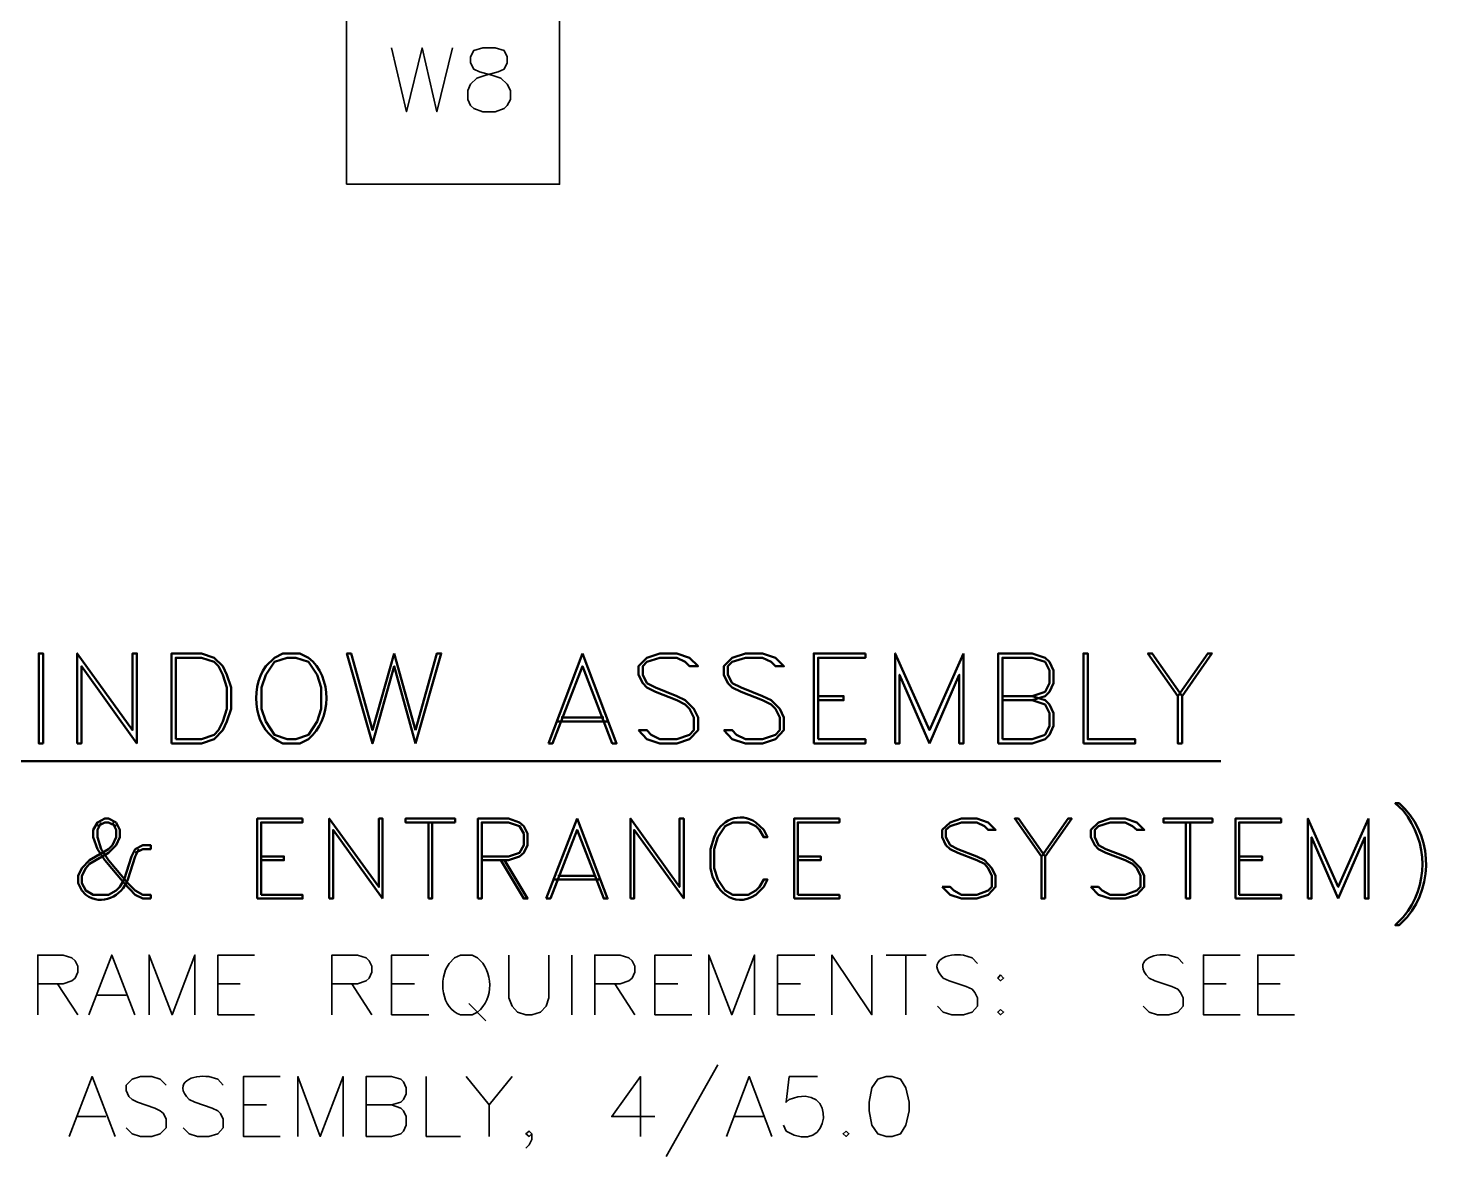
# Model space of a CAD drawing. Header units: inches. Extents: x 5 to 516, y -193 to 129.
# Drawn here: x 271.8 to 280.59, y -67.81 to -60.74 of the extents above; entities that cross this region are included whole.
import ezdxf

# ---------------------------------------------------------------- set-up
doc = ezdxf.new("R2010")
doc.units = ezdxf.units.IN
doc.header["$MEASUREMENT"] = 0
doc.layers.add('PDF3_Geometry', color=7, linetype='Continuous')

msp = doc.modelspace()

# ---------------------------------------------------------------- linework, layer by layer
at = {"layer": 'PDF3_Geometry', "lineweight": 35}
for points in [[(273.7877432, -61.7182275), (273.7877432, -60.3849796), (275.1209911, -60.3849796), (275.1209911, -61.7182275)], [(274.641021, -60.8649497), (274.584358, -60.8816153), (274.5643593, -60.9216127), (274.5643593, -60.958277), (274.584358, -60.9982744), (274.6210223, -61.01494), (274.6976841, -61.0349388), (274.7543471, -61.0549375), (274.7943445, -61.0916018), (274.8143432, -61.1315992), (274.8143432, -61.1882623), (274.7943445, -61.2249266), (274.7743458, -61.2449253), (274.7176828, -61.264924), (274.641021, -61.264924), (274.584358, -61.2449253), (274.5643593, -61.2249266), (274.5476937, -61.1882623), (274.5476937, -61.1315992), (274.5643593, -61.0916018), (274.6043567, -61.0549375), (274.6610197, -61.0349388), (274.7376815, -61.01494), (274.7743458, -60.9982744), (274.7943445, -60.958277), (274.7943445, -60.9216127), (274.7743458, -60.8816153), (274.7176828, -60.8649497)], [(277.8774807, -66.6612428), (277.8608151, -66.6812415), (277.8774807, -66.6979071), (277.8974794, -66.6812415)], [(277.8774807, -66.8778969), (277.8608151, -66.8945625), (277.8774807, -66.9112281), (277.8974794, -66.8945625)], [(277.1641933, -67.2978733), (277.1108634, -67.3145389), (277.0741991, -67.3678688), (277.0575335, -67.457863), (277.0575335, -67.5111929), (277.0741991, -67.6011872), (277.1108634, -67.6545171), (277.1641933, -67.6711827), (277.2008576, -67.6711827), (277.2541876, -67.6545171), (277.2875188, -67.6011872), (277.3075175, -67.5111929), (277.3075175, -67.457863), (277.2875188, -67.3678688), (277.2541876, -67.3145389), (277.2008576, -67.2978733)], [(276.9142094, -67.6378444), (276.8942106, -67.65451), (276.9142094, -67.6711756), (276.930875, -67.65451)]]:
    msp.add_lwpolyline(points, close=True, dxfattribs=at)
for points in [[(274.0710587, -60.8649497), (274.1643861, -61.264924), (274.2610465, -60.8649497), (274.3543739, -61.264924), (274.4510344, -60.8649497)], [(271.8578675, -66.9112268), (271.8578675, -66.5379174), (272.0178572, -66.5379174), (272.0711871, -66.554583), (272.0911859, -66.5745817), (272.1078515, -66.6079129), (272.1078515, -66.6445772), (272.0911859, -66.6812415), (272.0711871, -66.6979071), (272.0178572, -66.7179058), (271.8578675, -66.7179058)], [(272.1778475, -66.9112268), (272.3211717, -66.5379174), (272.4644958, -66.9112268)], [(272.5544883, -66.9112268), (272.5544883, -66.5379174), (272.6978124, -66.9112268), (272.8411366, -66.5379174), (272.8411366, -66.9112268)], [(273.2144471, -66.9112268), (272.9844619, -66.9112268), (272.9844619, -66.5379174), (273.2144471, -66.5379174)], [(273.6977493, -66.9112268), (273.6977493, -66.5379174), (273.857739, -66.5379174), (273.9110689, -66.554583), (273.9310676, -66.5745817), (273.9477332, -66.6079129), (273.9477332, -66.6445772), (273.9310676, -66.6812415), (273.9110689, -66.6979071), (273.857739, -66.7179058), (273.6977493, -66.7179058)], [(274.3043771, -66.9112268), (274.0710587, -66.9112268), (274.0710587, -66.5379174), (274.3043771, -66.5379174)], [(274.6076904, -66.5545846), (274.5743592, -66.537919), (274.5010306, -66.537919), (274.4643663, -66.5545846), (274.4310351, -66.5912489)], [(274.804344, -66.537919), (274.804344, -66.8045686), (274.8243427, -66.8578985), (274.8576739, -66.8945628), (274.9110038, -66.9112284), (274.9476682, -66.9112284), (275.0009981, -66.8945628), (275.0376624, -66.8578985), (275.054328, -66.8045686), (275.054328, -66.537919)], [(275.1976531, -66.537919), (275.1976531, -66.9112284)], [(275.3409782, -66.9112268), (275.3409782, -66.5379174), (275.5009679, -66.5379174), (275.5542978, -66.554583), (275.5742966, -66.5745817), (275.5909622, -66.6079129), (275.5909622, -66.6445772), (275.5742966, -66.6812415), (275.5542978, -66.6979071), (275.5009679, -66.7179058), (275.3409782, -66.7179058)], [(275.9476042, -66.9112268), (275.7176189, -66.9112268), (275.7176189, -66.5379174), (275.9476042, -66.5379174)], [(276.0542639, -66.9112268), (276.0542639, -66.5379174), (276.197588, -66.9112268), (276.3409122, -66.5379174), (276.3409122, -66.9112268)], [(276.7175558, -66.9112268), (276.4842375, -66.9112268), (276.4842375, -66.5379174), (276.7175558, -66.5379174)], [(276.8242154, -66.9112268), (276.8242154, -66.5379174), (277.0741994, -66.9112268), (277.0741994, -66.5379174)], [(277.1641933, -66.537919), (277.4141773, -66.537919)], [(277.2875188, -66.537919), (277.2875188, -66.9112284)], [(277.7341573, -66.5912468), (277.7008261, -66.5545824), (277.6474962, -66.5379168)], [(279.0207409, -66.5912468), (278.9874097, -66.5545824), (278.9307466, -66.5379168)], [(279.3773846, -66.9112268), (279.1473993, -66.9112268), (279.1473993, -66.5379174), (279.3773846, -66.5379174)], [(279.7173634, -66.9112268), (279.4873781, -66.9112268), (279.4873781, -66.5379174), (279.7173634, -66.5379174)], [(271.9811913, -66.7179069), (272.1078498, -66.9112279)], [(272.9844619, -66.7179069), (273.1244529, -66.7179069)], [(273.8210747, -66.7179069), (273.9477333, -66.9112279)], [(274.0710587, -66.7179069), (274.2143829, -66.7179069)], [(275.467635, -66.7179069), (275.5909604, -66.9112279)], [(275.7176189, -66.7179069), (275.8609431, -66.7179069)], [(276.4842375, -66.7179069), (276.6275616, -66.7179069)], [(277.5208377, -66.681241), (277.557502, -66.6979066), (277.6641618, -66.7345709), (277.7008261, -66.7512365), (277.7174917, -66.7712352), (277.7341573, -66.8045664), (277.7341573, -66.8578963), (277.7008261, -66.8945606), (277.6474962, -66.9112262), (277.5741676, -66.9112262), (277.5208377, -66.8945606), (277.4841734, -66.8578963)], [(278.8074212, -66.681241), (278.8440855, -66.6979066), (278.9507454, -66.7345709), (278.9874097, -66.7512365), (279.0040753, -66.7712352), (279.0207409, -66.8045664), (279.0207409, -66.8578963), (278.9874097, -66.8945606), (278.9307466, -66.9112262), (278.8607511, -66.9112262), (278.8074212, -66.8945606), (278.7707569, -66.8578963)], [(279.1473993, -66.7179069), (279.2907235, -66.7179069)], [(279.4873781, -66.7179069), (279.6273691, -66.7179069)], [(272.2311753, -66.787903), (272.4111637, -66.787903)], [(274.55436, -66.8412307), (274.6610199, -66.9478906)], [(274.5010306, -66.9112284), (274.5743592, -66.9112284), (274.6076904, -66.8945628)], [(276.110928, -67.2245408), (275.7876154, -67.7978374)], [(272.0545203, -67.671181), (272.1978445, -67.2978716), (272.3411686, -67.671181)], [(272.6611488, -67.351201), (272.6244845, -67.3145367), (272.5711546, -67.2978711), (272.5011591, -67.2978711), (272.4478292, -67.3145367), (272.4111649, -67.351201), (272.4111649, -67.3845322), (272.4278305, -67.4211965), (272.4478292, -67.4411952), (272.4811604, -67.4578608), (272.5911533, -67.4945252), (272.6244845, -67.5111908), (272.6444832, -67.5278564), (272.6611488, -67.5645207), (272.6611488, -67.6178506), (272.6244845, -67.6545149), (272.5711546, -67.6711805), (272.5011591, -67.6711805), (272.4478292, -67.6545149), (272.4111649, -67.6178506)], [(273.0177934, -67.351201), (272.9844622, -67.3145367), (272.9277992, -67.2978711)], [(273.3744354, -67.671181), (273.1444502, -67.671181), (273.1444502, -67.2978716), (273.3744354, -67.2978716)], [(273.4844298, -67.671181), (273.4844298, -67.2978716), (273.6244208, -67.671181), (273.767745, -67.2978716), (273.767745, -67.671181)], [(273.9110687, -67.671181), (273.9110687, -67.2978716), (274.0710584, -67.2978716), (274.1277215, -67.3145372), (274.1443871, -67.3312028), (274.1610527, -67.3678672), (274.1610527, -67.4045315), (274.1443871, -67.4411958), (274.1277215, -67.4578614), (274.0710584, -67.474527), (273.9110687, -67.474527)], [(274.2877112, -67.2978733), (274.2877112, -67.6711827), (274.5010308, -67.6711827)], [(274.5376951, -67.2978733), (274.6810193, -67.4745286), (274.6810193, -67.6711827)], [(274.8243436, -67.2978733), (274.6810195, -67.4745286)], [(275.627625, -67.6711827), (275.627625, -67.2978733), (275.4476365, -67.5478572), (275.7176192, -67.5478572)], [(276.1642574, -67.671181), (276.3075816, -67.2978716), (276.4475726, -67.671181)], [(276.7342214, -67.2978733), (276.5575661, -67.2978733), (276.5375674, -67.457863), (276.5575661, -67.4411974)], [(272.8044737, -67.4411952), (272.841138, -67.4578608), (272.9477979, -67.4945252), (272.9844622, -67.5111908), (273.0011278, -67.5278564), (273.0177934, -67.5645207), (273.0177934, -67.6178506), (272.9844622, -67.6545149), (272.9277992, -67.6711805), (272.8578036, -67.6711805), (272.8044737, -67.6545149), (272.7678094, -67.6178506)], [(272.1078515, -67.5478572), (272.2845068, -67.5478572)], [(273.1444502, -67.4745248), (273.2877743, -67.4745248)], [(274.0710587, -67.4745248), (274.1277218, -67.4945235), (274.1443873, -67.5111891), (274.1610529, -67.5478534), (274.1610529, -67.6011834), (274.1443873, -67.6378477), (274.1277218, -67.6545133), (274.0710587, -67.6711789), (273.911069, -67.6711789)], [(276.2175869, -67.5478572), (276.3942422, -67.5478572)], [(274.9476691, -67.6545127), (274.9310035, -67.6711783), (274.9110048, -67.6545127), (274.9310035, -67.6378471), (274.9476691, -67.6545127), (274.9476691, -67.691177), (274.9310035, -67.7245082), (274.9110048, -67.744507)], [(276.5375674, -67.6378515), (276.5209018, -67.6011872)]]:
    msp.add_lwpolyline(points, dxfattribs=at)
at = {"layer": 'PDF3_Geometry', "lineweight": 50}
for points in [[(271.8911984, -65.2146727), (271.8911984, -64.6513755), (271.8645335, -64.6513755), (271.8645335, -65.2146727)], [(272.6944804, -65.2146727), (272.8811351, -65.2146727), (272.9611299, -65.1880077), (273.0144599, -65.1313447), (273.0411248, -65.0780148), (273.0677898, -64.9980199), (273.0677898, -64.8646951), (273.0411248, -64.7847003), (273.0144599, -64.7313703), (272.9611299, -64.6780404), (272.8811351, -64.6513755), (272.6944804, -64.6513755)], [(275.6142931, -65.1313414), (275.667623, -65.1880045), (275.7476179, -65.2146694), (275.8542777, -65.2146694), (275.9342726, -65.1880045), (275.9876025, -65.1313414), (275.9876025, -65.0513466), (275.9609375, -64.9980167), (275.9076076, -64.9446867), (275.8542777, -64.9180218), (275.7209529, -64.8646919), (275.667623, -64.8380269), (275.6409581, -64.784697), (275.6409581, -64.7313671), (275.667623, -64.7047021), (275.7476179, -64.6780372), (275.8542777, -64.6780372), (275.9076076, -64.7047021), (275.9342726, -64.7313671), (275.9876025, -64.7313671), (275.9342726, -64.6780372), (275.8542777, -64.6513722), (275.7476179, -64.6513722), (275.667623, -64.6780372), (275.6142931, -64.7313671), (275.6142931, -64.784697), (275.6409581, -64.8380269), (275.667623, -64.8646919), (275.7209529, -64.8913568), (275.8542777, -64.9446867), (275.9076076, -64.9713517), (275.9342726, -64.9980167), (275.9609375, -65.0513466), (275.9609375, -65.1313414), (275.9342726, -65.1613395), (275.8542777, -65.1880045), (275.7476179, -65.1880045), (275.694288, -65.1613395), (275.667623, -65.1313414)], [(276.1475925, -65.1313414), (276.2009224, -65.1880045), (276.2842504, -65.2146694), (276.3909102, -65.2146694), (276.4709051, -65.1880045), (276.524235, -65.1313414), (276.524235, -65.0513466), (276.49757, -64.9980167), (276.4442401, -64.9446867), (276.3909102, -64.9180218), (276.2575854, -64.8646919), (276.2009224, -64.8380269), (276.1742574, -64.784697), (276.1742574, -64.7313671), (276.2009224, -64.7047021), (276.2842504, -64.6780372), (276.3909102, -64.6780372), (276.4442401, -64.7047021), (276.4709051, -64.7313671), (276.524235, -64.7313671), (276.4709051, -64.6780372), (276.3909102, -64.6513722), (276.2842504, -64.6513722), (276.2009224, -64.6780372), (276.1475925, -64.7313671), (276.1475925, -64.784697), (276.1742574, -64.8380269), (276.2009224, -64.8646919), (276.2575854, -64.8913568), (276.3909102, -64.9446867), (276.4442401, -64.9713517), (276.4709051, -64.9980167), (276.49757, -65.0513466), (276.49757, -65.1313414), (276.4709051, -65.1613395), (276.3909102, -65.1880045), (276.2842504, -65.1880045), (276.2275873, -65.1613395), (276.2009224, -65.1313414)], [(278.3974466, -65.2146735), (278.3974466, -64.6513763), (278.4241115, -64.6513763), (278.4241115, -65.1880085), (278.7207592, -65.1880085), (278.7207592, -65.2146735)], [(272.7211442, -65.1880066), (272.881134, -65.1880066), (272.9611289, -65.1613417), (272.9877938, -65.1313436), (273.0144588, -65.0780137), (273.0411237, -64.9980188), (273.0411237, -64.864694), (273.0144588, -64.7846992), (272.9877938, -64.7313693), (272.9611289, -64.7047043), (272.881134, -64.6780393), (272.7211442, -64.6780393)], [(273.4177667, -64.6780393), (273.3377719, -64.7047043), (273.2844419, -64.7846992), (273.257777, -64.864694), (273.257777, -64.9980188), (273.2844419, -65.0780137), (273.3377719, -65.1613417), (273.4177667, -65.1880066), (273.4710966, -65.1880066), (273.5510915, -65.1613417), (273.6044214, -65.0780137), (273.6310864, -64.9980188), (273.6310864, -64.864694), (273.6044214, -64.7846992), (273.5510915, -64.7047043), (273.4710966, -64.6780393)], [(274.4676998, -65.707973), (274.1577197, -65.707973), (274.1577197, -65.6846412), (274.4676998, -65.6846412)], [(277.5141719, -66.1112811), (277.5641687, -66.1612778), (277.6341642, -66.1846097), (277.7308247, -66.1846097), (277.8008202, -66.1612778), (277.8474839, -66.1112811), (277.8474839, -66.0412855), (277.824152, -65.9946219), (277.7774884, -65.9446251), (277.7308247, -65.9212932), (277.6108324, -65.8746296), (277.5641687, -65.8512977), (277.5375037, -65.8013009), (277.5375037, -65.7546373), (277.5641687, -65.7313054), (277.6341642, -65.7079736), (277.7308247, -65.7079736), (277.7774884, -65.7313054), (277.8008202, -65.7546373), (277.8474839, -65.7546373), (277.8008202, -65.7079736), (277.7308247, -65.6846417), (277.6341642, -65.6846417), (277.5641687, -65.7079736), (277.5141719, -65.7546373), (277.5141719, -65.8013009), (277.5375037, -65.8512977), (277.5641687, -65.8746296), (277.6108324, -65.8979614), (277.7308247, -65.9446251), (277.7774884, -65.9679569), (277.8008202, -65.9946219), (277.824152, -66.0412855), (277.824152, -66.1112811), (277.8008202, -66.1346129), (277.7308247, -66.1612778), (277.6341642, -66.1612778), (277.5875005, -66.1346129), (277.5641687, -66.1112811)], [(278.4441117, -66.1112811), (278.4907754, -66.1612778), (278.5641041, -66.1846097), (278.6574314, -66.1846097), (278.73076, -66.1612778), (278.7774237, -66.1112811), (278.7774237, -66.0412855), (278.7540919, -65.9946219), (278.7040951, -65.9446251), (278.6574314, -65.9212932), (278.5374391, -65.8746296), (278.4907754, -65.8512977), (278.4674436, -65.8013009), (278.4674436, -65.7546373), (278.4907754, -65.7313054), (278.5641041, -65.7079736), (278.6574314, -65.7079736), (278.7040951, -65.7313054), (278.73076, -65.7546373), (278.7774237, -65.7546373), (278.73076, -65.7079736), (278.6574314, -65.6846417), (278.5641041, -65.6846417), (278.4907754, -65.7079736), (278.4441117, -65.7546373), (278.4441117, -65.8013009), (278.4674436, -65.8512977), (278.4907754, -65.8746296), (278.5374391, -65.8979614), (278.6574314, -65.9446251), (278.7040951, -65.9679569), (278.73076, -65.9946219), (278.7540919, -66.0412855), (278.7540919, -66.1112811), (278.73076, -66.1346129), (278.6574314, -66.1612778), (278.5641041, -66.1612778), (278.5141073, -66.1346129), (278.4907754, -66.1112811)], [(279.2040624, -65.707973), (278.8974154, -65.707973), (278.8974154, -65.6846412), (279.2040624, -65.6846412)]]:
    msp.add_lwpolyline(points, close=True, dxfattribs=at)
for points in [[(272.4778279, -65.2146727), (272.4778279, -64.6513755), (272.4511629, -64.6513755), (272.4511629, -65.1313447), (272.1045185, -64.6513755), (272.1045185, -65.2146727)], [(273.5510909, -64.6780404), (273.497761, -64.6513755), (273.3911012, -64.6513755), (273.3377712, -64.6780404), (273.2844413, -64.7313703)], [(274.2210489, -65.2146735), (274.0877241, -64.7313712), (273.9510662, -65.2146735), (273.7910765, -64.6513763), (273.8177414, -64.6513763), (273.9510662, -65.1313455), (274.0877241, -64.6513763)], [(274.0877253, -64.6513755), (274.2210501, -65.1313447)], [(274.2210484, -65.2146727), (274.3810381, -64.6513755), (274.3543731, -64.6513755), (274.2210484, -65.1313447)], [(275.2643162, -64.6513722), (275.4776358, -65.2146694), (275.4509709, -65.2146694), (275.2643162, -64.7313671), (275.0776615, -65.2146694), (275.0509965, -65.2146694)], [(275.2643162, -64.6513755), (275.0509965, -65.2146727)], [(277.0342015, -64.6513755), (276.7108889, -64.6513755), (276.7108889, -65.2146727)], [(277.0342021, -64.6513744), (277.0342021, -64.6780393), (276.7375544, -64.6780393), (276.7375544, -65.1880066)], [(277.6474951, -64.6513755), (277.4341754, -65.1313447), (277.2208558, -64.6513755), (277.2208558, -65.2146727)], [(277.4341769, -65.2146735), (277.6208316, -64.7847011), (277.6208316, -65.2146735), (277.6474966, -65.2146735), (277.6474966, -64.6513763)], [(278.0774684, -64.94469), (278.1574633, -64.918025), (278.1841283, -64.8913601), (278.2107932, -64.8380302), (278.2107932, -64.7580353), (278.1841283, -64.7047054), (278.1574633, -64.6780404), (278.0774684, -64.6513755), (277.8641488, -64.6513755), (277.8641488, -65.2146727)], [(279.0140751, -64.918025), (278.8274204, -64.6513755), (278.8007554, -64.6513755), (278.9874101, -64.918025), (278.9874101, -65.2146727), (279.0140751, -65.2146727)], [(279.0140749, -65.2146727), (279.0140749, -64.918025), (279.2007296, -64.6513755), (279.1740647, -64.6513755), (278.98741, -64.918025)], [(272.4778268, -65.2146694), (272.1311823, -64.7313671), (272.1311823, -65.2146694), (272.1045174, -65.2146694)], [(277.8908127, -64.918024), (278.0774674, -64.918024), (278.1574622, -64.891359), (278.1841272, -64.8380291), (278.1841272, -64.7580342), (278.1574622, -64.7047043), (278.0774674, -64.6780393), (277.8908127, -64.6780393), (277.8908127, -65.1880066)], [(277.434176, -65.214674), (277.2475213, -64.7847016), (277.2475213, -65.214674), (277.2208564, -65.214674)], [(276.7375544, -64.918021), (276.8975442, -64.918021), (276.8975442, -64.9446859), (276.7375544, -64.9446859)], [(278.0774682, -64.918021), (278.1574631, -64.9446859), (278.1841281, -64.9713509), (278.210793, -65.0246808), (278.210793, -65.1046757), (278.1841281, -65.1613387), (278.1574631, -65.1880037), (278.0774682, -65.2146686), (277.8641486, -65.2146686)], [(277.8908127, -64.9446848), (278.0774674, -64.9446848), (278.1574622, -64.9713498), (278.1841272, -65.0246797), (278.1841272, -65.1046746), (278.1574622, -65.1613376), (278.0774674, -65.1880026), (277.8908127, -65.1880026)], [(275.1043261, -65.078011), (275.4243056, -65.078011)], [(275.13099, -65.0513471), (275.3976396, -65.0513471)], [(273.3911012, -65.2146727), (273.497761, -65.2146727), (273.5510909, -65.1880077)], [(276.7375544, -65.1880028), (277.0342021, -65.1880028), (277.0342021, -65.2146678), (276.7108895, -65.2146678)], [(266.5882062, -65.3246654), (279.2573938, -65.3246654)], [(280.3706546, -65.5879813), (280.3473228, -65.5879813), (280.3973195, -65.6346449)], [(272.1578479, -66.161273), (272.1345161, -66.134608), (272.1111842, -66.0879443), (272.1111842, -66.0412807), (272.1345161, -65.994617), (272.1811797, -65.9446202), (272.3011721, -65.8746247), (272.3245039, -65.8512928), (272.3478357, -65.801296), (272.3478357, -65.7546324), (272.3245039, -65.7079687)], [(272.4678267, -65.8979609), (272.5144904, -65.874629), (272.5644872, -65.874629), (272.5644872, -65.8512972), (272.5144904, -65.8512972), (272.4678267, -65.874629), (272.4444949, -65.9212927), (272.3978312, -66.0646168), (272.3711663, -66.1112805), (272.3478344, -66.1346123), (272.3011708, -66.1612773), (272.2045103, -66.1612773), (272.1578466, -66.1346123), (272.1345148, -66.0879487), (272.1345148, -66.041285), (272.1578466, -65.9946213), (272.1811785, -65.9679564), (272.3011708, -65.8979609), (272.3478344, -65.8512972), (272.3711663, -65.8013004), (272.3711663, -65.7546367), (272.3478344, -65.707973), (272.3011708, -65.6846412), (272.2778389, -65.6846412), (272.2311753, -65.707973), (272.2045103, -65.7546367), (272.2045103, -65.8013004), (272.2311753, -65.874629), (272.2778389, -65.9446245), (272.3978312, -66.0879487), (272.4678267, -66.1612773), (272.5144904, -66.1846091), (272.5644872, -66.1846091)], [(272.3478365, -65.731303), (272.3011728, -65.7079711), (272.277841, -65.7079711), (272.2311773, -65.731303)], [(272.2545095, -65.7079687), (272.2311777, -65.7546324), (272.2311777, -65.801296), (272.2545095, -65.8746247), (272.3011732, -65.9446202), (272.4211655, -66.0879443), (272.4678292, -66.134608), (272.5144929, -66.161273), (272.5644897, -66.161273), (272.5644897, -66.1846048)], [(273.5144263, -65.6846412), (273.2311111, -65.6846412), (273.2311111, -66.1846091)], [(273.5144288, -65.6846369), (273.5144288, -65.7079687), (273.2544454, -65.7079687), (273.2544454, -66.161273)], [(274.0143963, -66.1846091), (274.0143963, -65.6846412), (273.9910645, -65.6846412), (273.9910645, -66.1112805), (273.6810843, -65.6846412), (273.6810843, -66.1846091)], [(274.3010431, -65.7079687), (274.3010431, -66.1846048)], [(274.3243757, -65.7079687), (274.3243757, -66.1846048), (274.3010438, -66.1846048)], [(274.6343551, -65.9212884), (274.801011, -65.9212884), (274.8710065, -65.8979565), (274.8976715, -65.8512928), (274.8976715, -65.7779642), (274.8710065, -65.7313005), (274.801011, -65.7079687), (274.6343551, -65.7079687), (274.6343551, -66.1846048), (274.6110232, -66.1846048)], [(274.634356, -65.9446245), (274.801012, -65.9446245), (274.8710075, -65.9212927), (274.8976725, -65.8979609), (274.9210043, -65.8512972), (274.9210043, -65.7779685), (274.8976725, -65.7313049), (274.8710075, -65.707973), (274.801012, -65.6846412), (274.6110242, -65.6846412), (274.6110242, -66.1846091)], [(275.2309829, -65.6846412), (275.037662, -66.1846091)], [(275.2309829, -65.6846417), (275.4209707, -66.1846097), (275.3976389, -66.1846097), (275.2309829, -65.7546373), (275.0643269, -66.1846097), (275.037662, -66.1846097)], [(275.8976069, -66.1846091), (275.8976069, -65.6846412), (275.8709419, -65.6846412), (275.8709419, -66.1112805), (275.5642949, -65.6846412), (275.5642949, -66.1846091)], [(276.3475804, -66.1612759), (276.3975772, -66.1112792), (276.4209091, -66.0646155), (276.3975772, -66.0646155), (276.3709123, -66.1112792), (276.3475804, -66.134611), (276.3009168, -66.1612759), (276.2042563, -66.1612759), (276.1575926, -66.134611), (276.110929, -66.0646155), (276.0875971, -65.99462), (276.0875971, -65.8746277), (276.110929, -65.801299), (276.1575926, -65.7313035), (276.2042563, -65.7079717), (276.3009168, -65.7079717), (276.3475804, -65.7313035), (276.3709123, -65.7546354), (276.3975772, -65.801299), (276.4209091, -65.801299), (276.3975772, -65.7546354), (276.3475804, -65.7079717)], [(276.8708802, -65.6846412), (276.5875651, -65.6846412), (276.5875651, -66.1846091)], [(276.8708793, -65.6846369), (276.8708793, -65.7079687), (276.6108959, -65.7079687), (276.6108959, -66.161273)], [(278.1574625, -65.9212927), (277.9908065, -65.6846412), (277.9674747, -65.6846412), (278.1341307, -65.9212927), (278.1341307, -66.1846091), (278.1574625, -66.1846091)], [(278.1574633, -66.1846091), (278.1574633, -65.9212927), (278.3241192, -65.6846412), (278.3007874, -65.6846412), (278.1341314, -65.9212927)], [(279.0640714, -65.7079687), (279.0640714, -66.1846048), (279.0374064, -66.1846048)], [(279.0374066, -65.7079687), (279.0374066, -66.1846048)], [(279.6340351, -65.6846412), (279.3473869, -65.6846412), (279.3473869, -66.1846091)], [(279.634035, -65.6846369), (279.634035, -65.7079687), (279.3707186, -65.7079687), (279.3707186, -66.161273)], [(280.180667, -65.6846412), (279.9906792, -66.1112805), (279.8006913, -65.6846412), (279.8006913, -66.1846091)], [(279.9906791, -66.1846091), (280.157335, -65.8013004), (280.157335, -66.1846091), (280.1806669, -66.1846091), (280.1806669, -65.6846412)], [(274.0143953, -66.1846097), (273.7044152, -65.7546373), (273.7044152, -66.1846097), (273.6810834, -66.1846097)], [(275.8976093, -66.1846097), (275.5876292, -65.7546373), (275.5876292, -66.1846097), (275.5642973, -66.1846097)], [(272.4911599, -65.8746247), (272.467828, -65.9212884), (272.4211644, -66.0646125)], [(276.0875971, -65.801299), (276.0642653, -65.8746277), (276.0642653, -65.99462)], [(279.9906791, -66.1846078), (279.8240231, -65.801299), (279.8240231, -66.1846078), (279.8006912, -66.1846078)], [(273.2544454, -65.9212932), (273.3977696, -65.9212932), (273.3977696, -65.9446251), (273.2544454, -65.9446251)], [(274.7543493, -65.9446207), (274.8976734, -66.1846053), (274.9210052, -66.1846053), (274.7776811, -65.9446207)], [(276.6108959, -65.9212932), (276.7542201, -65.9212932), (276.7542201, -65.9446251), (276.6108959, -65.9446251)], [(279.3707186, -65.9212932), (279.5140427, -65.9212932), (279.5140427, -65.9446251), (279.3707186, -65.9446251)], [(275.0876612, -66.0646149), (275.3709764, -66.0646149)], [(275.1109921, -66.0412807), (275.3476436, -66.0412807)], [(273.2544454, -66.1612749), (273.5144288, -66.1612749), (273.5144288, -66.1846067), (273.2311136, -66.1846067)], [(276.6108959, -66.1612749), (276.8708793, -66.1612749), (276.8708793, -66.1846067), (276.5875641, -66.1846067)], [(279.3707186, -66.1612749), (279.634035, -66.1612749), (279.634035, -66.1846067), (279.3473868, -66.1846067)], [(280.3973195, -66.3012689), (280.3473228, -66.3512657), (280.3706546, -66.3512657), (280.4206514, -66.3012689)]]:
    msp.add_lwpolyline(points, dxfattribs=at)
for points in [[(273.2844413, -64.7313703), (273.1778926, -64.8812496), (273.2102239, -65.1400664), (273.3911012, -65.2146727)], [(273.5510909, -65.1880077), (273.6983037, -65.0670155), (273.7025256, -64.7968106), (273.5510909, -64.6780404)], [(280.3706546, -65.5879813), (280.5778635, -65.768803), (280.5948069, -66.0901157), (280.4206514, -66.3012689)], [(276.3475804, -65.7079717), (276.2487534, -65.6382539), (276.1239281, -65.6942503), (276.0875971, -65.801299)], [(280.3973195, -65.6346449), (280.5555316, -65.8382986), (280.5581426, -66.0983374), (280.3973195, -66.3012689)], [(272.4211644, -66.0646125), (272.383889, -66.1724389), (272.2587859, -66.2323795), (272.1578479, -66.161273)], [(276.0642653, -65.99462), (276.092319, -66.1337777), (276.2027564, -66.2513257), (276.3475804, -66.1612759)]]:
    msp.add_open_spline(points, degree=3, dxfattribs=at)
at = {"layer": 'PDF3_Geometry', "lineweight": 35}
for points in [[(274.4310351, -66.5912489), (274.3602063, -66.6871317), (274.3832048, -66.8737864), (274.5010306, -66.9112284)], [(274.6076904, -66.8945628), (274.7122393, -66.8117348), (274.7077951, -66.6363016), (274.6076904, -66.5545846)], [(277.6474962, -66.5379168), (277.551058, -66.5228622), (277.412178, -66.5711369), (277.5208377, -66.681241)], [(278.9307466, -66.5379168), (278.8343639, -66.5234178), (278.7000948, -66.5728035), (278.8074212, -66.681241)], [(272.9277992, -67.2978711), (272.8304721, -67.2842053), (272.6986472, -67.3309245), (272.8044737, -67.4411952)], [(276.5575661, -67.4411974), (276.8679906, -67.3162054), (276.8225491, -67.8119514), (276.5375674, -67.6378515)]]:
    msp.add_open_spline(points, degree=3, dxfattribs=at)

doc.saveas('drawing.dxf')
